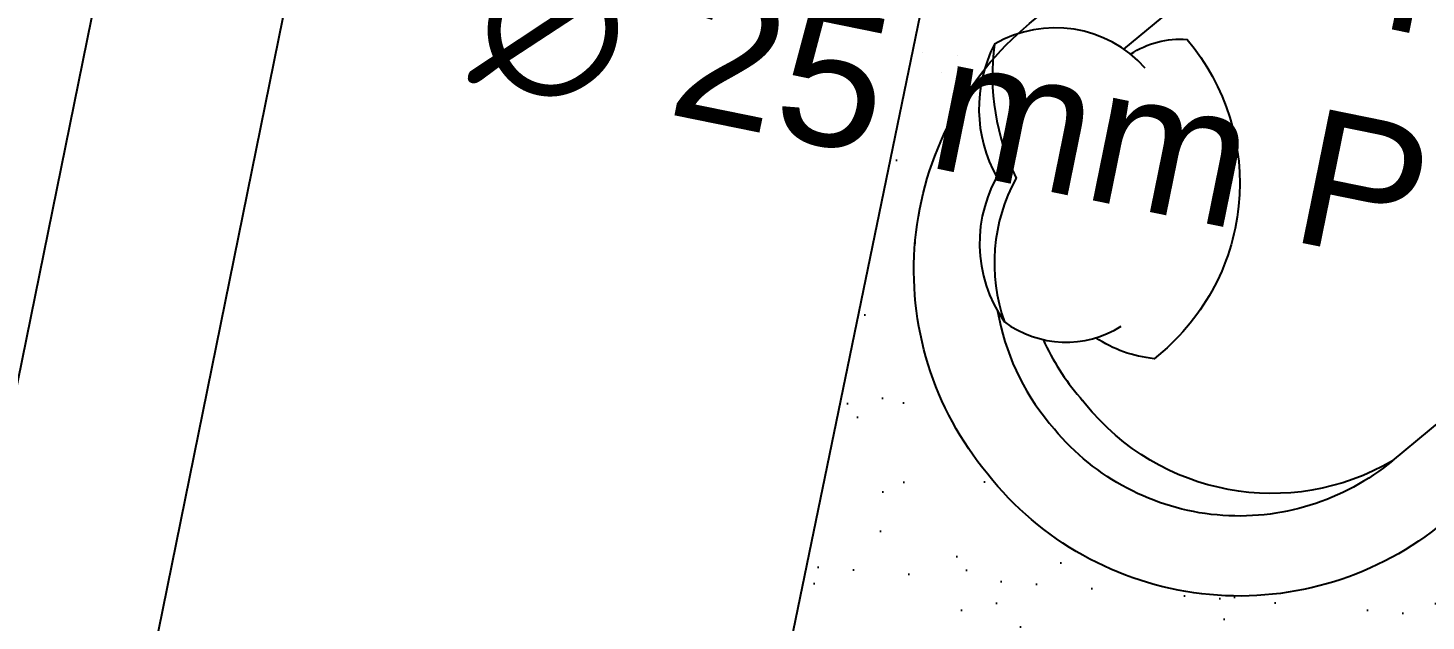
# Model space of a CAD drawing. Extents: x -678889171 to 586587, y -792238163 to 335485.
# Drawn here: x 61307 to 62882, y 22871 to 23540 of the extents above; entities that cross this region are included whole.
import ezdxf
from ezdxf import colors
from ezdxf.entities.mleader import LeaderData, LeaderLine
from ezdxf.math import Vec2, Vec3

# ---------------------------------------------------------------- set-up
doc = ezdxf.new("R2010")
doc.units = 0
doc.header["$MEASUREMENT"] = 0
doc.set_wipeout_variables(frame=1)
doc.layers.get('0').update_dxf_attribs({"color": 8})
for name, color, linetype in [('1', 8, 'Continuous'), ('9TH-FURN$0$XR-A-TYP-7-8-9-10$0$I-WIPEOUT', 252, 'Continuous'), ('9TH-FURN$0$XR-A-TYP-7-8-9-10$0$TYPICAL TYPES$0$XREF_1BR$0$I-FURN-FLOR', 252, 'Continuous'), ('9TH-FURN$0$XR-A-TYP-7-8-9-10$0$TYPICAL TYPES$0$XREF_1BR$0$I-FURN-PATT', 252, 'Continuous'), ('9TH-FURN$0$XR-A-TYP-7-8-9-10$0$XREF_1BR$0$I-FURN-CHAR', 252, 'Continuous'), ('E-TEXT', 3, 'Continuous'), ('XR-A-9TH-FLOOR$0$A-WALL', 252, 'Continuous'), ('XR-Typ27 7th to11Th$0$XR-A-TYP-2-3-5-6-7-9$0$A-WALL', 252, 'Continuous')]:
    doc.layers.add(name, color=color, linetype=linetype)
doc.styles.get("Standard").update_dxf_attribs({"font": 'arial.ttf'})

# ---------------------------------------------------------------- blocks, each defined once
blk = doc.blocks.new('9TH-FURN$0$XR-A-TYP-7-8-9-10$0$XREF_1BR$0$armm19')
blk.add_wipeout([(-365.1639343240531, 360.65573764021974), (-365.1639343731804, 90.1639344487341), (-356.19978853826285, 50.97044760168649), (-337.78069706215246, 25.448255126708716), (-306.60058208403586, 5.719051320317249), (-274.99999997852143, 1.7404147456545616e-08), (275.000000084692, 1.7404147456545616e-08), (313.2685998066504, 8.524180947574052), (338.75552955069327, 26.408404971992013), (361.38586764809787, 64.33726303395957), (365.163934479351, 90.1639344487341), (364.7406489840139, 378.12403692747444), (372.53776966949204, 406.16412491491064), (357.86101876748006, 432.8661544610685), (327.49024319240493, 521.139876436405), (259.530314552801, 615.6778554355532), (155.1805070510124, 688.3299905879264), (4.508196769282157, 721.3114753414991), (-117.0788032540172, 703.2931840236615), (-259.5303144466302, 615.6778554355532), (-338.6372761339999, 496.4140499720721)]).dxf.layer = '9TH-FURN$0$XR-A-TYP-7-8-9-10$0$I-WIPEOUT'
for points in [[(0, 0), (-274.9999999785214, 1.74040906e-08, -0.4142135630271021), (-365.1639343731804, 90.16393444873393), (-365.1639343240531, 360.6557376402196, -0.4142135623801721), (-4.508196663111448, 721.3114753414992), (5.70435077e-08, 721.3114753417321), (4.508196769282222, 721.3114753414992, -0.4142135623801721), (365.1639344302238, 360.6557376402196), (365.1639344793512, 90.16393444873393, -0.4142135630271021), (275.0000000846922, 1.74040906e-08), (1.061707735e-07, 0)], [(-274.9999999724096, 360.6557376463317, -0.4142135623801858), (-4.508196659153327, 631.147540989914), (5.30853868e-08, 631.1475409901467)], [(138.7755517296609, 595.4707564641137, 0.1305914894705199), (4.508196765324098, 631.147540989914), (5.30853868e-08, 631.1475409901467)], [(-274.9999999724096, 360.6557376647252, -0.3727189106391239), (-4.508196657174267, 586.0655737802736), (5.50644472e-08, 586.0655737805063)], [(81.37039591145002, 576.3515302469602, 0.0723842363616105), (4.508196767303161, 586.0655737802736), (5.50644472e-08, 586.0655737805063)], [(258.9790973754134, 489.8169043700908, 0.30666349490175), (124.5158451599418, 597.2763180204784, 0.3063299663357472), (36.67471830820432, 499.1376342255971, -0.8728471598091934)], [(372.5377696694923, 406.1641249149106, 0.1477298758543702), (240.77610019024, 483.6420493303448, 0.2133427585932454), (124.5158451599418, 597.2763180204784, 0.1786618101816585)], [(266.0817025311408, 295.278541708889, -0.1655406298837506), (238.1925657372339, 235.7127219007816, -0.4259891687143785), (-14.99651077197632, 493.9724290448938, -0.1215233233290522), (45.10572082310682, 529.569021866715, 7.115464291357926)], [(243.3596761792433, 292.5298562414828, 0.3567723648219203), (372.5377696694923, 406.1641249149106, 0.2495420503229877), (255.4905625000829, 499.8084223576589, -9.616880347716284)], [(-274.9999999355641, 360.6602015659446), (-274.9999999539578, 90.16393444256391, -0.4142135623730951), (-320.081967166625, 45.08196723600849), (-320.081967166625, 45.08196723600849, -0.4142135623730951), (-365.1639343731804, 90.16393444873393)], [(275.0000000460423, 297.4464910600218), (275.0000000601285, 90.16393444256391, 0.4142135623730951), (320.081967272854, 45.08196723600849), (320.081967272854, 45.08196723600849, 0.4142135623730951), (365.1639344793512, 90.16393444873393)]]:
    blk.add_lwpolyline(points, format="xyb")
blk = doc.blocks.new('XR-Typ27 7th to11Th')
at = {"layer": 'XR-Typ27 7th to11Th$0$XR-A-TYP-2-3-5-6-7-9$0$A-WALL'}
blk.add_line((64048.01717625098, 9380.781799608041), (65235.83392647158, 15231.42205242641), dxfattribs=at)

msp = doc.modelspace()

# ---------------------------------------------------------------- hatches: boundary and pattern name
at = {"layer": '9TH-FURN$0$XR-A-TYP-7-8-9-10$0$TYPICAL TYPES$0$XREF_1BR$0$I-FURN-PATT'}
h = msp.add_hatch(dxfattribs=at)
h.set_pattern_fill('AR-SAND', color=256, scale=3, angle=-11.99636330013672)
h.set_pattern_definition([(25.50363669986328, (-22562.01741129484, -168181.7911240314), (25.82204076804285, 144.6151500725064), [0, -115.8239999999999, 0, -129.5399999999997, 0, -123.8249999999999]), (355.5036366998633, (-22562.01741129484, -168181.7911240314), (176.6093598674948, 182.3210921070674), [0, -62.48400000000002, 0, -104.394, 0, -40.005]), (315.5036366998631, (-22653.69651000582, -168162.3102119497), (232.2049332930302, -48.90049620995095), [0, -38.09999999999994, 0, -137.1599999999998, 0, -179.0699999999998]), (305.5036366998633, (-22653.69651000582, -168162.3102119497), (237.9650276052996, 17.80674512674943), [0, -19.05, 0, -89.916, 0, -102.87])])
h.paths.add_polyline_path([(64873.42218492035, 22110.83189359315), (65656.26580951607, 25918.97187968098), (62915.73464377451, 26486.62703006824), (62130.77399392056, 22674.64117021565)])

# ---------------------------------------------------------------- linework, layer by layer
at = {"layer": '9TH-FURN$0$XR-A-TYP-7-8-9-10$0$TYPICAL TYPES$0$XREF_1BR$0$I-FURN-FLOR'}
msp.add_lwpolyline([(64873.42218492035, 22110.83189359315), (65658.38283477431, 25922.81775344587), (62915.73464377451, 26486.62703006824), (62130.77399392056, 22674.64117021565)], close=True, dxfattribs=at)

# ---------------------------------------------------------------- next in the draw order: block references
at = {"layer": '9TH-FURN$0$XR-A-TYP-7-8-9-10$0$XREF_1BR$0$I-FURN-CHAR', "rotation": 129.6832498170763}
msp.add_blockref('9TH-FURN$0$XR-A-TYP-7-8-9-10$0$XREF_1BR$0$armm19', (62946.167528716, 23493.80336593754), dxfattribs=at)

# ---------------------------------------------------------------- next in the draw order: block references
at = {"layer": 'XR-A-9TH-FLOOR$0$A-WALL'}
msp.add_blockref('XR-Typ27 7th to11Th', (-2800.434649049275, 13522.11598560929), dxfattribs=at)

# ---------------------------------------------------------------- next in the draw order: linework, layer by layer
at = {"layer": '1', "color": 4}
msp.add_line((61850.01761437333, 24809.72471815432), (61150.47589984364, 21364.10323420701), dxfattribs=at)

# ---------------------------------------------------------------- next in the draw order: leaders
at = {"layer": 'E-TEXT', "color": 30}
ml = msp.add_multileader_mtext('Standard', dxfattribs=at)
ml.set_content('\\C30;CT10/DP-T-8 {\\A1;3(1x3)mm\\H0.7x;\\S2^ ;\\H1.42857x; \\P∅ 25 mm PVC CONDUIT}', color=3)
ml.set_leader_properties(color=30)
ml.build(insert=Vec2(0, 0))
ml.multileader.update_dxf_attribs({"text_right_attachment_type": 6, "dogleg_length": 0.2763936738358556, "arrow_head_size": 153.5520410199195, "scale": 2})
ctx = ml.context
ctx.base_point, ctx.scale, ctx.char_height, ctx.arrow_head_size, ctx.landing_gap_size, ctx.plane_origin, ctx.plane_x_axis, ctx.plane_y_axis = Vec3(61887.1165472028, 23914.25798373274, 4.753926402206164e-06), 2, 153.5520410199195, 153.5520410199195, 3.071040820398391, Vec3(60915.95745616881, 32939.94538432388, 4.561070665106695e-05), Vec3(0.9799151539646329, -0.1994148716381752, 1.067544118916412e-11), Vec3(0.1994148716381752, 0.9799151539646329, 4.726316308033554e-09)
ctx.right_attachment = 6
notes = []
notes.append((ctx, [(1, (1, 1, 0), (64230.97483152896, 23330.74143816903, 4.286276868408473e-06), (-0.9799151539646329, 0.1994148716381751, -1.067544118916404e-11), 0.5527873476717117, [(1, [(64004.49796291595, 22137.92105775647, -1.451422083969145e-06)], 0, [])])]))
ctx.mtext.insert, ctx.mtext.text_direction, ctx.mtext.rotation, ctx.mtext.width, ctx.mtext.defined_height, ctx.mtext.flow_direction, ctx.mtext.extrusion = Vec3(61906.0523571977, 23991.90738981259, 5.131430748476448e-06), Vec3(0.9799151539646329, -0.1994148716381752, 1.067544118916329e-11), 6.082424544163219, 2517.586958115766, 582.9320752441894, 5, Vec3(-9.529587864844292e-10, -4.629260130937769e-09, 1)
for ctx, leaders in notes:
    for number, flags, end, landing, length, lines in leaders:
        leader = LeaderData()
        leader.index, (leader.has_last_leader_line, leader.has_dogleg_vector, leader.attachment_direction) = number, flags
        leader.last_leader_point, leader.dogleg_vector, leader.dogleg_length = Vec3(end), Vec3(landing), length
        for number, points, colour, breaks in lines:
            line = LeaderLine()
            line.index, line.vertices, line.color, line.breaks = number, Vec3.list(points), colors.encode_raw_color(colour), breaks
            leader.lines.append(line)
        ctx.leaders.append(leader)

doc.saveas('drawing.dxf')
